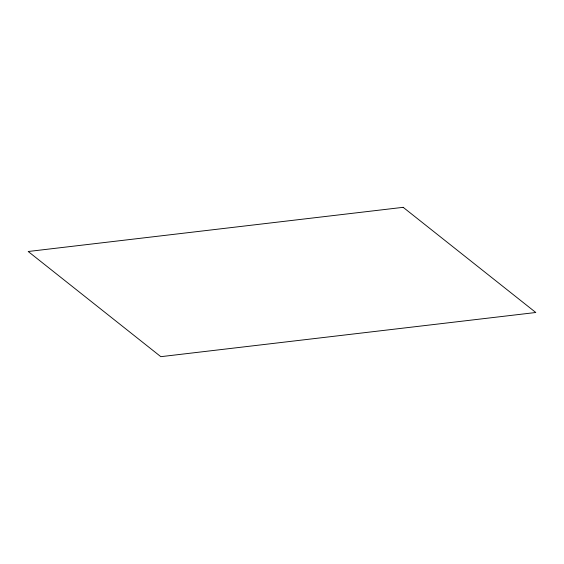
<?xml version="1.0" encoding="UTF-8"?>
<svg xmlns="http://www.w3.org/2000/svg" width="564" height="564" viewBox="0 0 564 564"><rect width="100%" height="100%" fill="white"/><g stroke="black" fill="none" stroke-linecap="round" stroke-linejoin="round"><path stroke-width="0.85" d="M403.175 207.326L28.2 251.502L160.825 356.674L535.8 312.498L403.175 207.326"/></g></svg>
